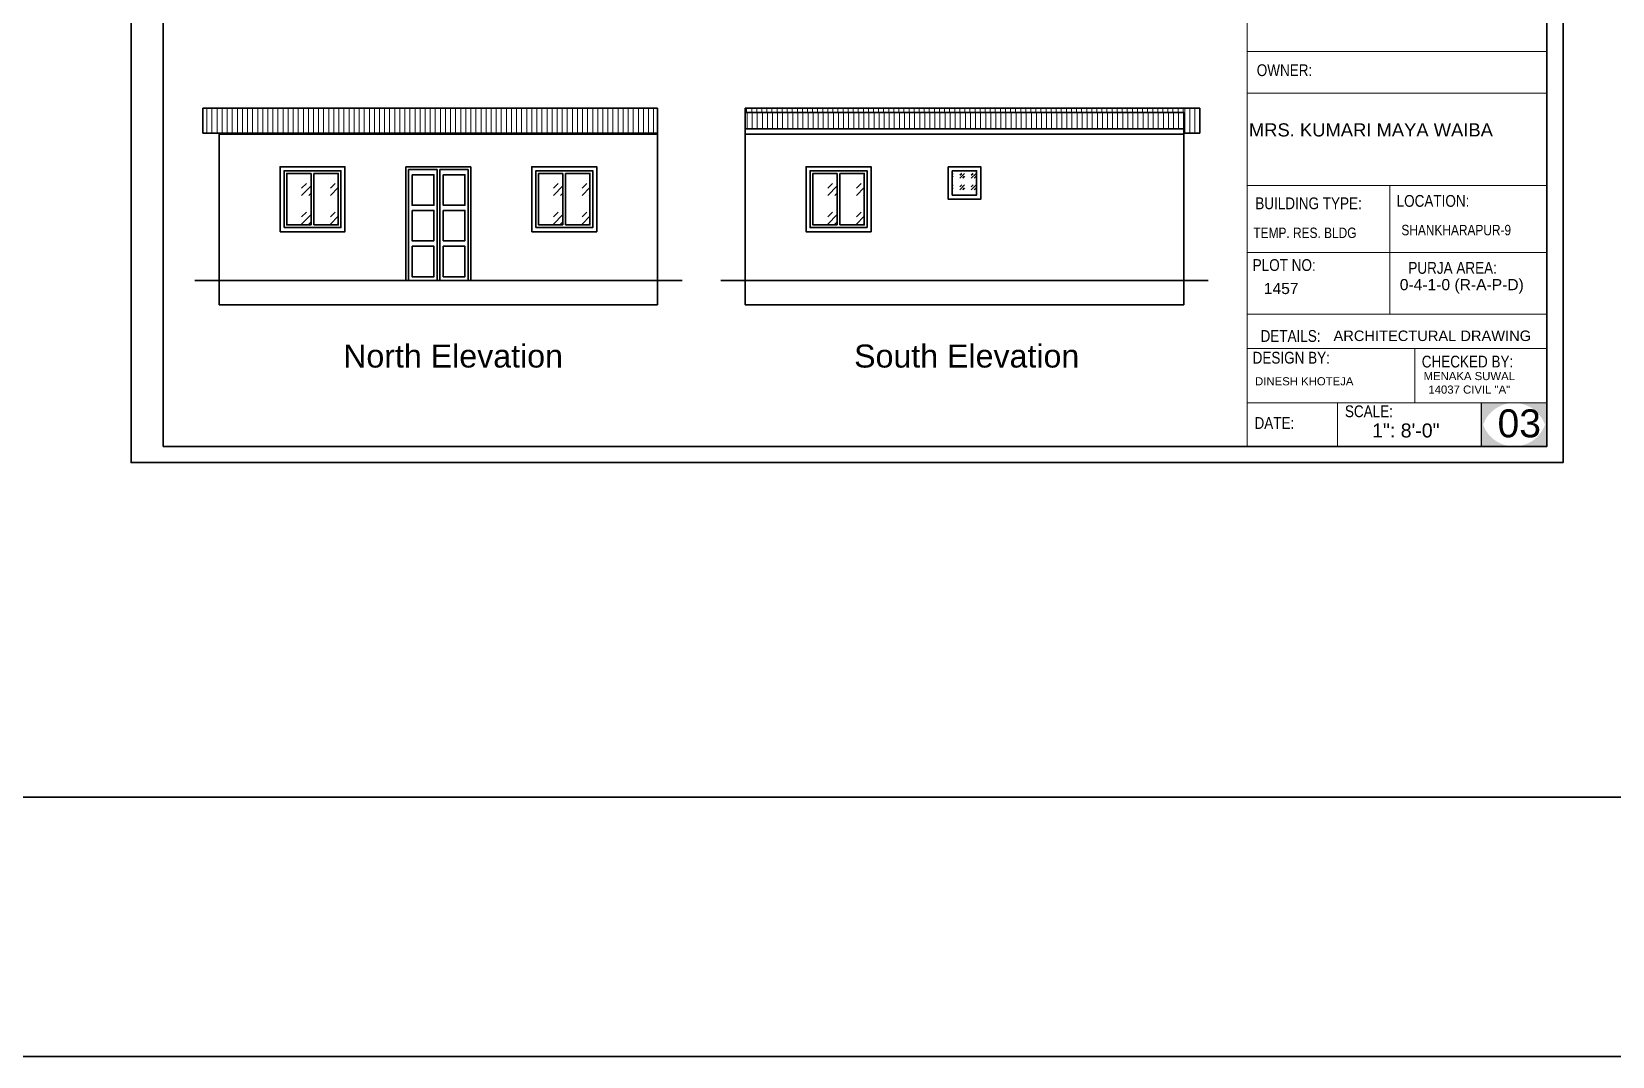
# Model space of a CAD drawing. Header units: inches. Extents: x 352533 to 378079, y -36324 to -23949.
# Drawn here: x 356531 to 357699, y -32468 to -31711 of the extents above; entities that cross this region are included whole.
import ezdxf

# ---------------------------------------------------------------- set-up
doc = ezdxf.new("R2010")
doc.units = ezdxf.units.IN
doc.header["$LTSCALE"] = 2
doc.header["$MEASUREMENT"] = 0
doc.layers.get('0').update_dxf_attribs({"linetype": 'CONTINUOUS'})
for name, color, linetype, lineweight in [('door', 20, 'CONTINUOUS', 35), ('steps', 253, 'CONTINUOUS', 20), ('TEXT', 181, 'CONTINUOUS', 25)]:
    doc.layers.add(name, color=color, linetype=linetype, lineweight=lineweight)
doc.layers.add('Normal Wall', color=7, linetype='CONTINUOUS', lineweight=35, true_color=0xffaf89)
doc.layers.add('Rear Wall', color=7, linetype='CONTINUOUS', lineweight=20, true_color=0xd4e480)
doc.styles.get("Standard").update_dxf_attribs({"font": 'ARIALN.TTF'})
doc.styles.add('SwissBT', font='swiss.ttf', dxfattribs={"height": 12})
pattern_1 = [(45, (-5392.88, -1178.934), (21.21320344, 0), [12.5, -17.5]), (45, (-5387.576, -1178.934), (21.21320344, 0), [5, -25]), (45, (-5392.88, -1173.631), (21.21320344, 0), [5, -25])]
pattern_2 = [(45, (-5595.534, -1178.934), (21.21320344, 0), [12.5, -17.5]), (45, (-5590.231, -1178.934), (21.21320344, 0), [5, -25]), (45, (-5595.534, -1173.631), (21.21320344, 0), [5, -25])]
pattern_3 = [(45, (-5781.534, -1178.934), (21.21320344, 0), [12.5, -17.5]), (45, (-5776.231, -1178.934), (21.21320344, 0), [5, -25]), (45, (-5781.534, -1173.631), (21.21320344, 0), [5, -25])]

msp = doc.modelspace()

# ---------------------------------------------------------------- hatches: boundary and pattern name
msp.add_hatch(color=0).paths.add_polyline_path([(357650.93, -31985.3), (357626.62, -31985.3, -0.4142136), (357650.93, -32009.61)])
at = {"layer": 'door', "ltscale": 0.5}
h = msp.add_hatch(dxfattribs=at)
h.set_pattern_fill('GOST_GLASS', color=256, scale=2.5)
h.set_pattern_definition(pattern_3)
h.paths.add_polyline_path([(356737.92, -31815.8), (356719.92, -31815.8), (356719.92, -31853.8), (356737.92, -31853.8)])
h = msp.add_hatch(dxfattribs=at)
h.set_pattern_fill('GOST_GLASS', color=256, scale=2.5)
h.set_pattern_definition(pattern_3)
h.paths.add_polyline_path([(356757.92, -31815.8), (356739.92, -31815.8), (356739.92, -31853.8), (356757.92, -31853.8)])
h = msp.add_hatch(dxfattribs=at)
h.set_pattern_fill('GOST_GLASS', color=256, scale=2.5)
h.set_pattern_definition(pattern_2)
h.paths.add_polyline_path([(356923.92, -31815.8), (356905.92, -31815.8), (356905.92, -31853.8), (356923.92, -31853.8)])
h = msp.add_hatch(dxfattribs=at)
h.set_pattern_fill('GOST_GLASS', color=256, scale=2.5)
h.set_pattern_definition(pattern_2)
h.paths.add_polyline_path([(356943.92, -31815.8), (356925.92, -31815.8), (356925.92, -31853.8), (356943.92, -31853.8)])
h = msp.add_hatch(dxfattribs=at)
h.set_pattern_fill('GOST_GLASS', color=256, scale=2.5)
h.set_pattern_definition(pattern_1)
h.paths.add_polyline_path([(357126.58, -31815.8), (357108.58, -31815.8), (357108.58, -31853.8), (357126.58, -31853.8)])
h = msp.add_hatch(dxfattribs=at)
h.set_pattern_fill('GOST_GLASS', color=256, scale=2.5)
h.set_pattern_definition(pattern_1)
h.paths.add_polyline_path([(357128.58, -31853.8), (357146.58, -31853.8), (357146.58, -31815.8), (357128.58, -31815.8)])
h = msp.add_hatch(dxfattribs=at)
h.set_pattern_fill('GOST_GLASS', color=256)
h.set_pattern_definition([(45, (-5392.8794, -1178.9344), (8.48528137, 0), [5, -7]), (45, (-5390.758, -1178.9344), (8.48528137, 0), [2, -10]), (45, (-5392.8794, -1176.813), (8.48528137, 0), [2, -10])])
h.paths.add_polyline_path([(357211.58, -31831.8), (357229.58, -31831.8), (357229.58, -31813.8), (357211.58, -31813.8)])
at = {"layer": 'steps', "ltscale": 0.3}
h = msp.add_hatch(dxfattribs=at)
h.set_pattern_fill('ANSI31', scale=30, angle=45)
h.set_pattern_definition([(90, (-5105.333, -1178.9344), (-3.75, 0), [])])
h.paths.add_polyline_path([(356657.92, -31767.46), (356657.92, -31785.96), (356993.92, -31785.96), (356993.92, -31767.46)])
h = msp.add_hatch(dxfattribs=at)
h.set_pattern_fill('ANSI31', scale=30, angle=45)
h.set_pattern_definition([(90, (-5392.8794, -1178.9344), (-3.75, 0), [])])
h.paths.add_polyline_path([(357382.58, -31767.46), (357058.58, -31767.46), (357058.58, -31770.8), (357382.58, -31770.8)])
at = {"layer": 'steps', "ltscale": 0.3, "transparency": 33554636}
h = msp.add_hatch(dxfattribs=at)
h.set_pattern_fill('ANSI31', scale=30, angle=45)
h.paths.add_polyline_path([(357382.58, -31770.8), (357058.58, -31770.8), (357058.58, -31782.8), (357382.58, -31782.8)])
at = {"layer": 'steps', "ltscale": 0.3}
h = msp.add_hatch(dxfattribs=at)
h.set_pattern_fill('ANSI31', scale=30, angle=45)
h.set_pattern_definition([(90, (-4716.6784, -1178.9344), (-3.75, 0), [])])
h.paths.add_polyline_path([(357382.58, -31767.46), (357382.58, -31785.96), (357394.58, -31785.96), (357394.58, -31767.46)])
at = {"layer": 'TEXT'}
for points in [[(357626.62, -31985.3), (357602.31, -31985.3), (357602.31, -32009.61, -0.4142136)], [(357626.62, -31985.3), (357602.31, -31985.3), (357602.31, -32009.61, -0.4142136)], [(357650.93, -31985.3), (357626.62, -31985.3, -0.4142136), (357650.93, -32009.61)], [(357602.31, -31993.11), (357602.31, -32017.42), (357626.62, -32017.42, -0.4142136)], [(357602.31, -31993.11), (357602.31, -32017.42), (357626.62, -32017.42, -0.4142136)], [(357650.93, -31993.11, -0.4142136), (357626.62, -32017.42), (357650.93, -32017.42)], [(357650.93, -31993.11, -0.4142136), (357626.62, -32017.42), (357650.93, -32017.42)]]:
    msp.add_hatch(color=0, dxfattribs=at).paths.add_polyline_path(points)

# ---------------------------------------------------------------- linework, layer by layer
at = {"color": 0}
msp.add_line((357602.31, -31985.3), (357602.31, -32017.42), dxfattribs=at)
msp.add_line((357602.31, -31985.3), (357602.31, -32017.42), dxfattribs=at)
at = {"layer": 'door', "ltscale": 0.5}
for p, q in [((356657.92, -31767.46), (356657.92, -31785.96)), ((356657.92, -31767.46), (356993.92, -31767.46)), ((356993.92, -31767.46), (356993.92, -31785.96)), ((357394.58, -31767.46), (357058.58, -31767.46)), ((357058.58, -31767.46), (357058.58, -31785.96)), ((357058.58, -31770.8), (357382.58, -31770.8)), ((357382.58, -31785.96), (357382.58, -31770.8)), ((357394.58, -31767.46), (357394.58, -31785.96)), ((356657.92, -31785.96), (356993.92, -31785.96)), ((356669.92, -31894.8), (356669.92, -31785.96)), ((356669.92, -31786.8), (356993.92, -31786.8)), ((356993.92, -31894.8), (356993.92, -31785.96)), ((357382.58, -31782.8), (357058.58, -31782.8)), ((357058.58, -31894.8), (357058.58, -31785.96)), ((357382.58, -31786.8), (357058.58, -31786.8)), ((357382.58, -31894.8), (357382.58, -31785.96)), ((357382.58, -31785.96), (357394.58, -31785.96)), ((356807.92, -31810.8), (356807.92, -31894.8)), ((356855.92, -31810.8), (356807.92, -31810.8)), ((356807.92, -31810.8), (356807.92, -31894.8)), ((356855.92, -31810.8), (356807.92, -31810.8)), ((356855.92, -31894.8), (356855.92, -31810.8)), ((356855.92, -31894.8), (356855.92, -31810.8)), ((356737.92, -31815.8), (356737.92, -31853.8)), ((356739.92, -31815.8), (356739.92, -31853.8)), ((356809.92, -31812.8), (356809.92, -31894.8)), ((356830.92, -31812.8), (356809.92, -31812.8)), ((356809.92, -31812.8), (356809.92, -31894.8)), ((356830.92, -31812.8), (356809.92, -31812.8)), ((356830.92, -31894.8), (356830.92, -31812.8)), ((356853.92, -31812.8), (356832.92, -31812.8)), ((356853.92, -31812.8), (356832.92, -31812.8)), ((356832.92, -31894.8), (356832.92, -31812.8)), ((356853.92, -31894.8), (356853.92, -31812.8)), ((356853.92, -31894.8), (356853.92, -31812.8)), ((356923.92, -31815.8), (356923.92, -31853.8)), ((356925.92, -31815.8), (356925.92, -31853.8)), ((357126.58, -31815.8), (357126.58, -31853.8)), ((357128.58, -31815.8), (357128.58, -31853.8)), ((356669.92, -31894.8), (356651.92, -31894.8)), ((356669.92, -31894.8), (356993.92, -31894.8)), ((356669.92, -31912.8), (356669.92, -31894.8)), ((356807.92, -31894.8), (356855.92, -31894.8)), ((356993.92, -31894.8), (357011.92, -31894.8)), ((356993.92, -31912.8), (356993.92, -31894.8)), ((357058.58, -31894.8), (357040.58, -31894.8)), ((357382.58, -31894.8), (357058.58, -31894.8)), ((357058.58, -31912.8), (357058.58, -31894.8)), ((357382.58, -31894.8), (357400.58, -31894.8)), ((357382.58, -31912.8), (357382.58, -31894.8)), ((356669.92, -31912.8), (356993.92, -31912.8)), ((357382.58, -31912.8), (357058.58, -31912.8))]:
    msp.add_line(p, q, dxfattribs=at)
for points in [[(352533.04, -26590.7), (365685.1, -26590.7), (365685.1, -32468), (352533.04, -32468)], [(356714.92, -31858.8), (356762.92, -31858.8), (356762.92, -31810.8), (356714.92, -31810.8)], [(356900.92, -31858.8), (356948.92, -31858.8), (356948.92, -31810.8), (356900.92, -31810.8)], [(357151.58, -31858.8), (357103.58, -31858.8), (357103.58, -31810.8), (357151.58, -31810.8)], [(357208.58, -31810.8), (357232.58, -31810.8), (357232.58, -31834.8), (357208.58, -31834.8)], [(356717.92, -31855.8), (356759.92, -31855.8), (356759.92, -31813.8), (356717.92, -31813.8)], [(356812.55, -31816.73), (356828.57, -31816.73), (356828.57, -31839.22), (356812.55, -31839.22)], [(356835.55, -31816.73), (356851.57, -31816.73), (356851.57, -31839.22), (356835.55, -31839.22)], [(356903.92, -31855.8), (356945.92, -31855.8), (356945.92, -31813.8), (356903.92, -31813.8)], [(357148.58, -31855.8), (357106.58, -31855.8), (357106.58, -31813.8), (357148.58, -31813.8)], [(357211.58, -31813.8), (357229.58, -31813.8), (357229.58, -31831.8), (357211.58, -31831.8)], [(356812.55, -31843.03), (356828.57, -31843.03), (356828.57, -31865.53), (356812.55, -31865.53)], [(356835.55, -31843.03), (356851.57, -31843.03), (356851.57, -31865.53), (356835.55, -31865.53)], [(356812.55, -31869.58), (356828.57, -31869.58), (356828.57, -31892.08), (356812.55, -31892.08)], [(356835.55, -31869.58), (356851.57, -31869.58), (356851.57, -31892.08), (356835.55, -31892.08)]]:
    msp.add_lwpolyline(points, close=True, dxfattribs=at)
at = {"layer": 'door', "color": 3, "ltscale": 0.5}
msp.add_lwpolyline([(353912.38, -31138.82), (357997.15, -31138.82), (357997.15, -32276.53), (353912.38, -32276.53)], close=True, dxfattribs=at)
at = {"layer": 'door', "ltscale": 0.5}
for points in [[(356737.92, -31815.8), (356719.92, -31815.8), (356719.92, -31853.8), (356737.92, -31853.8)], [(356739.92, -31853.8), (356757.92, -31853.8), (356757.92, -31815.8), (356739.92, -31815.8)], [(356923.92, -31815.8), (356905.92, -31815.8), (356905.92, -31853.8), (356923.92, -31853.8)], [(356925.92, -31853.8), (356943.92, -31853.8), (356943.92, -31815.8), (356925.92, -31815.8)], [(357126.58, -31853.8), (357108.58, -31853.8), (357108.58, -31815.8), (357126.58, -31815.8)], [(357128.58, -31815.8), (357146.58, -31815.8), (357146.58, -31853.8), (357128.58, -31853.8)]]:
    msp.add_lwpolyline(points, dxfattribs=at)
at = {"layer": 'Normal Wall'}
for points in [[(356604.84, -31278.8), (357662.84, -31278.8), (357662.84, -32029.33), (356604.84, -32029.33)], [(356604.84, -31278.8), (357662.84, -31278.8), (357662.84, -32029.33), (356604.84, -32029.33)], [(357650.93, -31290.71), (356628.65, -31290.71), (356628.65, -32017.42), (357650.93, -32017.42)], [(357650.93, -31290.71), (356628.65, -31290.71), (356628.65, -32017.42), (357650.93, -32017.42)]]:
    msp.add_lwpolyline(points, close=True, dxfattribs=at)
at = {"layer": 'Rear Wall'}
for p, q in [((357429.51, -31734.98), (357429.51, -31290.71)), ((357429.51, -31725.72), (357650.93, -31725.72)), ((357429.51, -31725.72), (357650.93, -31725.72)), ((357429.51, -31725.72), (357650.93, -31725.72)), ((357429.51, -31725.72), (357650.93, -31725.72)), ((357429.51, -31756.52), (357650.93, -31756.52)), ((357429.51, -31756.52), (357650.93, -31756.52)), ((357429.51, -31824.58), (357650.93, -31824.58)), ((357429.51, -31824.58), (357650.93, -31824.58)), ((357534.78, -31824.58), (357534.78, -31910.48)), ((357534.78, -31824.58), (357534.78, -31919.74)), ((357429.51, -31874.07), (357650.93, -31874.07)), ((357429.51, -31874.07), (357650.93, -31874.07)), ((357429.51, -31919.74), (357650.93, -31919.74)), ((357429.51, -31945.18), (357650.93, -31945.18)), ((357429.51, -31945.18), (357650.93, -31945.18)), ((357553.36, -31985.3), (357553.36, -31945.18)), ((357553.36, -31985.3), (357553.36, -31945.18)), ((357429.51, -31985.3), (357650.93, -31985.3)), ((357429.51, -31985.3), (357650.93, -31985.3)), ((357496.25, -31985.3), (357496.25, -32017.42)), ((357496.25, -31985.3), (357496.25, -32017.42))]:
    msp.add_line(p, q, dxfattribs=at)
msp.add_lwpolyline([(357429.51, -31725.72), (357650.93, -31725.72), (357650.93, -32017.42), (357429.51, -32017.42)], close=True, dxfattribs=at)
msp.add_lwpolyline([(357429.51, -31725.72), (357650.93, -31725.72), (357650.93, -32017.42), (357429.51, -32017.42)], close=True, dxfattribs=at)

# ---------------------------------------------------------------- texts
at = {"color": 0}
for s, p in [('OWNER:', (357436.52, -31743.86)), ('LOCATION:', (357539.85, -31840.41))]:
    msp.add_text(s, height=8.704, dxfattribs=at).set_placement(p)
at = {"color": 7, "linetype": 'ByBlock', "lineweight": 5, "char_height": 6, "width": 232.9624, "attachment_point": 5}
for s, insert in [('{\\fArial CE|b0|i0|c238|p34;\\P\\fArial CE|b0|i0|c0|p34;\\H2.8333x;North Elevation}', (356842.78, -31945.78)), ('{\\fArial CE|b0|i0|c238|p34;\\P\\fArial CE|b0|i0|c0|p34;\\H2.8333x;South Elevation}', (357222.23, -31945.78))]:
    msp.add_mtext(s, dxfattribs=dict(at, insert=insert))
at = {"layer": 'TEXT', "color": 0}
for s, height, p in [('OWNER:', 8.704, (357436.52, -31743.86)), ('LOCATION:', 8.704, (357539.85, -31840.41)), ('CHECKED BY:', 8.7044, (357558.42, -31959.1)), ('CHECKED BY:', 8.7044, (357558.42, -31959.1)), ('SCALE:', 8.704, (357501.65, -31995.83)), ('SCALE:', 8.704, (357501.65, -31995.83))]:
    msp.add_text(s, height=height, dxfattribs=at).set_placement(p)
at = {"layer": 'TEXT', "color": 0, "linetype": 'ByBlock', "style": 'SwissBT'}
for s, insert, char_height, width, attachment_point in [('MRS. KUMARI MAYA WAIBA', (357520.86, -31778.76), 9.72, 217.5111, 2), ('ARCHITECTURAL DRAWING', (357493.24, -31931.83), 7.7396, 268.5322, 1), ('MENAKA SUWAL\\P14037 CIVIL "A"', (357593.53, -31962.44), 6, 88.5492, 2), ('DINESH KHOTEJA', (357435.3, -31966.31), 6, 201.5276, 1)]:
    msp.add_mtext(s, dxfattribs=dict(at, insert=insert, char_height=char_height, width=width, attachment_point=attachment_point))
at = {"layer": 'TEXT', "color": 0, "attachment_point": 1}
for s, insert, char_height, width in [('BUILDING TYPE:', (357435.44, -31833.49), 8.7044, 148.5551), ('BUILDING TYPE:', (357435.44, -31833.49), 8.7044, 148.5551), ('PLOT NO: ', (357433.53, -31879.1), 8.704, 138.0271), ('PLOT NO: ', (357433.53, -31879.1), 8.704, 138.0271), ('PURJA AREA:', (357548.54, -31881.2), 8.7044, 197.5821), ('PURJA AREA:', (357548.54, -31881.2), 8.7044, 197.5821), ('DETAILS: ', (357439.34, -31931.49), 8.704, 138.0271), ('DESIGN BY:', (357433.49, -31947.54), 8.704, 138.0271), ('DESIGN BY:', (357433.49, -31947.54), 8.704, 138.0271), ('DATE:', (357434.85, -31995.77), 8.704, 34.8177)]:
    msp.add_mtext(s, dxfattribs=dict(at, insert=insert, char_height=char_height, width=width))
at = {"layer": 'TEXT', "color": 0, "linetype": 'ByBlock', "insert": (357434.02, -31855.79), "char_height": 7.6711, "width": 381.0351, "attachment_point": 1}
msp.add_mtext('TEMP. RES. BLDG', dxfattribs=at)
at = {"layer": 'TEXT', "color": 0, "linetype": 'ByBlock', "insert": (357543.39, -31853.76), "char_height": 7.6711, "attachment_point": 1}
msp.add_mtext_dynamic_manual_height_columns('SHANKHARAPUR-9', width=381.0351, gutter_width=1.53, heights=[0], dxfattribs=at)
at = {"layer": 'TEXT', "color": 0, "style": 'SwissBT'}
for s, insert, char_height, width, attachment_point in [('0-4-1-0 (R-A-P-D)', (357588.01, -31893.77), 8.2555, 163.2142, 2), ('1457', (357441.75, -31896.61), 8.256, 163.2142, 1), ('03', (357614.42, -31990.06), 20.639, 20.1585, 1)]:
    msp.add_mtext(s, dxfattribs=dict(at, insert=insert, char_height=char_height, width=width, attachment_point=attachment_point))
at = {"layer": 'TEXT', "color": 0, "ltscale": 0.5, "insert": (357521.73, -32000.48), "char_height": 10.319, "width": 127.5344, "attachment_point": 1, "style": 'SwissBT'}
msp.add_mtext('1": 8\'-0"', dxfattribs=at)
msp.add_mtext('1": 8\'-0"', dxfattribs=at)

doc.saveas('drawing.dxf')
